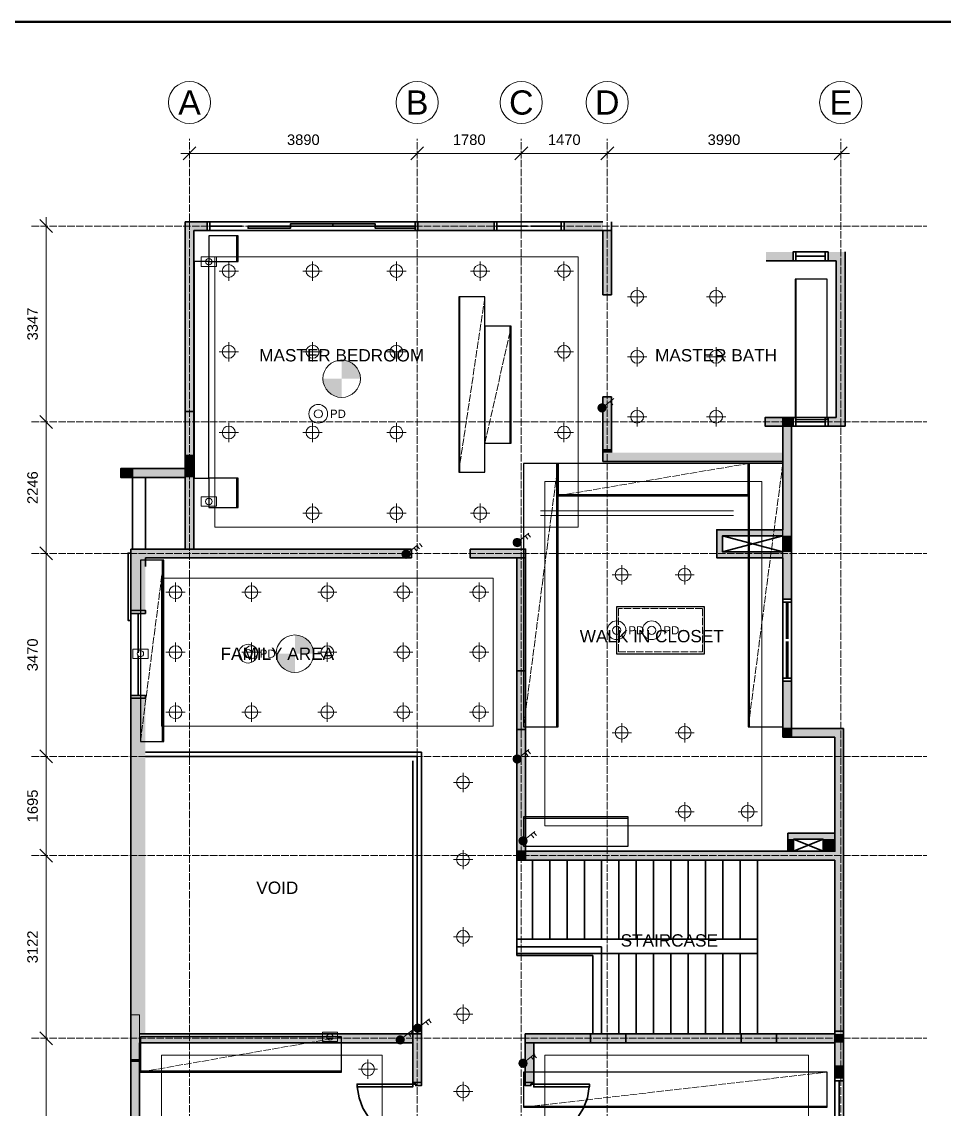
# Model space of a CAD drawing. Header units: millimetres. Extents: x 5 to 415, y 5 to 292.
# Drawn here: x 94.3 to 252, y 106.1 to 292 of the extents above; entities that cross this region are included whole.
import ezdxf
from ezdxf.enums import TextEntityAlignment as Align

# ---------------------------------------------------------------- set-up
doc = ezdxf.new("R2010")
doc.units = ezdxf.units.MM
doc.linetypes.add('DASHED', pattern=[1.524, 1.27, -0.254])
for name, color, linetype, lineweight in [('0-SHEET', 7, 'CONTINUOUS', 50), ('A-GRID', 8, 'DASHED', 13), ('A-GRID-TAG', 7, 'CONTINUOUS', 18), ('A-WALL', 250, 'CONTINUOUS', 35), ('A-WALL-DEMO', 1, 'DASHED', 35), ('A-WALL-FILL', 250, 'CONTINUOUS', 0), ('A-WALL-NEW', 5, 'CONTINUOUS', 35), ('A-WIND', 7, 'CONTINUOUS', 13), ('I-DIM', 5, 'CONTINUOUS', 13), ('I-JOIN', 6, 'CONTINUOUS', 25), ('I-JOIN-HIDDEN', 6, 'DASHED', 13), ('I-LITE', 1, 'CONTINUOUS', 18), ('I-ROOM', 7, 'CONTINUOUS', 13)]:
    doc.layers.add(name, color=color, linetype=linetype, lineweight=lineweight)
doc.styles.get("Standard").update_dxf_attribs({"font": 'arial.ttf'})

msp = doc.modelspace()

# ---------------------------------------------------------------- hatches: boundary and pattern name
at = {"layer": 'A-WALL-DEMO', "true_color": 0x727430}
h = msp.add_hatch(color=7, dxfattribs=at)
h.dxf.hatch_style = 1
h.paths.add_polyline_path([(123.74, 225.39), (122.24, 225.39), (123.74, 217.89), (123.74, 225.39)])
h = msp.add_hatch(color=7, dxfattribs=at)
h.dxf.hatch_style = 1
h.paths.add_polyline_path([(122.24, 225.39), (123.74, 217.89), (122.24, 217.89), (122.24, 225.39)])
h = msp.add_hatch(color=7, dxfattribs=at)
h.dxf.hatch_style = 1
h.paths.add_polyline_path([(180.45, 181.08), (178.95, 181.08), (180.45, 171.07), (180.45, 181.08)])
h = msp.add_hatch(color=7, dxfattribs=at)
h.dxf.hatch_style = 1
h.paths.add_polyline_path([(178.95, 181.08), (180.45, 171.07), (178.95, 171.07), (178.95, 181.08)])
at = {"layer": 'A-WALL-FILL', "true_color": 0x4d4d4d}
h = msp.add_hatch(color=7, dxfattribs=at)
h.dxf.hatch_style = 1
h.paths.add_polyline_path([(125.99, 257.82), (122.24, 257.82), (125.99, 256.32), (125.99, 257.82)])
h = msp.add_hatch(color=7, dxfattribs=at)
h.dxf.hatch_style = 1
h.paths.add_polyline_path([(122.24, 257.82), (125.99, 256.32), (122.24, 256.32), (122.24, 257.82)])
h = msp.add_hatch(color=7, dxfattribs=at)
h.dxf.hatch_style = 1
h.paths.add_polyline_path([(175.04, 257.82), (162.04, 257.82), (175.04, 256.32), (175.04, 257.82)])
h = msp.add_hatch(color=7, dxfattribs=at)
h.dxf.hatch_style = 1
h.paths.add_polyline_path([(162.04, 257.82), (175.04, 256.32), (162.04, 256.32), (162.04, 257.82)])
h = msp.add_hatch(color=7, dxfattribs=at)
h.dxf.hatch_style = 1
h.paths.add_polyline_path([(193.65, 257.82), (187.05, 257.82), (193.65, 256.32), (193.65, 257.82)])
h = msp.add_hatch(color=7, dxfattribs=at)
h.dxf.hatch_style = 1
h.paths.add_polyline_path([(187.05, 257.82), (193.65, 256.32), (187.05, 256.32), (187.05, 257.82)])
h = msp.add_hatch(color=7, dxfattribs=at)
h.dxf.hatch_style = 1
h.paths.add_polyline_path([(123.74, 256.32), (122.24, 256.32), (123.74, 253.6), (123.74, 256.32)])
h = msp.add_hatch(color=7, dxfattribs=at)
h.dxf.hatch_style = 1
h.paths.add_polyline_path([(122.24, 256.32), (123.74, 253.6), (122.24, 253.6), (122.24, 256.32)])
h = msp.add_hatch(color=7, dxfattribs=at)
h.dxf.hatch_style = 1
h.paths.add_polyline_path([(123.74, 253.6), (122.24, 253.6), (123.74, 225.39), (123.74, 253.6)])
h = msp.add_hatch(color=7, dxfattribs=at)
h.dxf.hatch_style = 1
h.paths.add_polyline_path([(122.24, 253.6), (123.74, 225.39), (122.24, 225.39), (122.24, 253.6)])
h = msp.add_hatch(color=7, dxfattribs=at)
h.dxf.hatch_style = 1
h.paths.add_polyline_path([(226.15, 252.66), (221.55, 252.66), (226.15, 251.16), (226.15, 252.66)])
h = msp.add_hatch(color=7, dxfattribs=at)
h.dxf.hatch_style = 1
h.paths.add_polyline_path([(221.55, 252.66), (226.15, 251.16), (221.55, 251.16), (221.55, 252.66)])
h = msp.add_hatch(color=7, dxfattribs=at)
h.dxf.hatch_style = 1
h.paths.add_polyline_path([(235.05, 252.66), (232.15, 252.66), (235.05, 251.16), (235.05, 252.66)])
h = msp.add_hatch(color=7, dxfattribs=at)
h.dxf.hatch_style = 1
h.paths.add_polyline_path([(232.15, 252.66), (235.05, 251.16), (232.15, 251.16), (232.15, 252.66)])
h = msp.add_hatch(color=7, dxfattribs=at)
h.dxf.hatch_style = 1
h.paths.add_polyline_path([(235.05, 251.16), (233.55, 251.16), (235.05, 224.37), (235.05, 251.16)])
h = msp.add_hatch(color=7, dxfattribs=at)
h.dxf.hatch_style = 1
h.paths.add_polyline_path([(233.55, 251.16), (235.05, 224.37), (233.55, 224.37), (233.55, 251.16)])
h = msp.add_hatch(color=7, dxfattribs=at)
h.dxf.hatch_style = 1
h.paths.add_polyline_path([(226.15, 224.37), (224.4, 224.37), (226.15, 222.87), (226.15, 224.37)])
h = msp.add_hatch(color=7, dxfattribs=at)
h.dxf.hatch_style = 1
h.paths.add_polyline_path([(224.4, 224.37), (226.15, 222.87), (224.4, 222.87), (224.4, 224.37)])
h = msp.add_hatch(color=7, dxfattribs=at)
h.dxf.hatch_style = 1
h.paths.add_polyline_path([(235.05, 224.37), (232.15, 224.37), (235.05, 222.87), (235.05, 224.37)])
h = msp.add_hatch(color=7, dxfattribs=at)
h.dxf.hatch_style = 1
h.paths.add_polyline_path([(232.15, 224.37), (235.05, 222.87), (232.15, 222.87), (232.15, 224.37)])
h = msp.add_hatch(color=7, dxfattribs=at)
h.dxf.hatch_style = 1
h.paths.add_polyline_path([(225.9, 222.87), (224.4, 222.87), (225.9, 218.37), (225.9, 222.87)])
h = msp.add_hatch(color=7, dxfattribs=at)
h.dxf.hatch_style = 1
h.paths.add_polyline_path([(224.4, 222.87), (225.9, 218.37), (224.4, 218.37), (224.4, 222.87)])
h = msp.add_hatch(color=7, dxfattribs=at)
h.dxf.hatch_style = 1
h.paths.add_polyline_path([(123.74, 217.89), (122.24, 217.89), (123.74, 216.64), (123.74, 217.89)])
h = msp.add_hatch(color=7, dxfattribs=at)
h.dxf.hatch_style = 1
h.paths.add_polyline_path([(122.24, 217.89), (123.74, 216.64), (122.24, 216.64), (122.24, 217.89)])
h = msp.add_hatch(color=7, dxfattribs=at)
h.dxf.hatch_style = 1
h.paths.add_polyline_path([(225.9, 218.37), (224.4, 218.37), (225.9, 205.17), (225.9, 218.37)])
h = msp.add_hatch(color=7, dxfattribs=at)
h.dxf.hatch_style = 1
h.paths.add_polyline_path([(224.4, 218.37), (225.9, 205.17), (224.4, 205.17), (224.4, 218.37)])
h = msp.add_hatch(color=7, dxfattribs=at)
h.dxf.hatch_style = 1
h.paths.add_polyline_path([(113.23, 215.64), (111.24, 215.64), (113.23, 214.14), (113.23, 215.64)])
h = msp.add_hatch(color=7, dxfattribs=at)
h.dxf.hatch_style = 1
h.paths.add_polyline_path([(111.24, 215.64), (113.23, 214.14), (111.24, 214.14), (111.24, 215.64)])
h = msp.add_hatch(color=7, dxfattribs=at)
h.dxf.hatch_style = 1
h.paths.add_polyline_path([(122.24, 215.64), (113.23, 215.64), (122.24, 214.14), (122.24, 215.64)])
h = msp.add_hatch(color=7, dxfattribs=at)
h.dxf.hatch_style = 1
h.paths.add_polyline_path([(113.23, 215.64), (122.24, 214.14), (113.23, 214.14), (113.23, 215.64)])
h = msp.add_hatch(color=7, dxfattribs=at)
h.dxf.hatch_style = 1
h.paths.add_polyline_path([(123.74, 216.64), (122.24, 216.64), (123.74, 215.64), (123.74, 216.64)])
h = msp.add_hatch(color=7, dxfattribs=at)
h.dxf.hatch_style = 1
h.paths.add_polyline_path([(122.24, 216.64), (123.74, 215.64), (122.24, 215.64), (122.24, 216.64)])
h = msp.add_hatch(color=7, dxfattribs=at)
h.dxf.hatch_style = 1
h.paths.add_polyline_path([(123.74, 215.64), (122.24, 215.64), (123.74, 214.14), (123.74, 215.64)])
h = msp.add_hatch(color=7, dxfattribs=at)
h.dxf.hatch_style = 1
h.paths.add_polyline_path([(122.24, 215.64), (123.74, 214.14), (122.24, 214.14), (122.24, 215.64)])
h = msp.add_hatch(color=7, dxfattribs=at)
h.dxf.hatch_style = 1
h.paths.add_polyline_path([(123.74, 214.14), (122.24, 214.14), (123.74, 201.88), (123.74, 214.14)])
h = msp.add_hatch(color=7, dxfattribs=at)
h.dxf.hatch_style = 1
h.paths.add_polyline_path([(122.24, 214.14), (123.74, 201.88), (122.24, 201.88), (122.24, 214.14)])
h = msp.add_hatch(color=7, dxfattribs=at)
h.dxf.hatch_style = 1
h.paths.add_polyline_path([(225.9, 205.17), (213.1, 205.17), (225.9, 204.17), (225.9, 205.17)])
h = msp.add_hatch(color=7, dxfattribs=at)
h.dxf.hatch_style = 1
h.paths.add_polyline_path([(213.1, 205.17), (225.9, 204.17), (213.1, 204.17), (213.1, 205.17)])
h = msp.add_hatch(color=7, dxfattribs=at)
h.dxf.hatch_style = 1
h.paths.add_polyline_path([(214.1, 204.17), (213.1, 204.17), (214.1, 201.39), (214.1, 204.17)])
h = msp.add_hatch(color=7, dxfattribs=at)
h.dxf.hatch_style = 1
h.paths.add_polyline_path([(213.1, 204.17), (214.1, 201.39), (213.1, 201.39), (213.1, 204.17)])
h = msp.add_hatch(color=7, dxfattribs=at)
h.dxf.hatch_style = 1
h.paths.add_polyline_path([(225.9, 204.17), (224.4, 204.17), (225.9, 201.88), (225.9, 204.17)])
h = msp.add_hatch(color=7, dxfattribs=at)
h.dxf.hatch_style = 1
h.paths.add_polyline_path([(224.4, 204.17), (225.9, 201.88), (224.4, 201.88), (224.4, 204.17)])
h = msp.add_hatch(color=7, dxfattribs=at)
h.dxf.hatch_style = 1
h.paths.add_polyline_path([(160.94, 201.88), (112.97, 201.88), (160.94, 200.39), (160.94, 201.88)])
h = msp.add_hatch(color=7, dxfattribs=at)
h.dxf.hatch_style = 1
h.paths.add_polyline_path([(112.97, 201.88), (160.94, 200.39), (112.97, 200.39), (112.97, 201.88)])
h = msp.add_hatch(color=7, dxfattribs=at)
h.dxf.hatch_style = 1
h.paths.add_polyline_path([(180.45, 201.88), (170.94, 201.88), (180.45, 200.39), (180.45, 201.88)])
h = msp.add_hatch(color=7, dxfattribs=at)
h.dxf.hatch_style = 1
h.paths.add_polyline_path([(170.94, 201.88), (180.45, 200.39), (170.94, 200.39), (170.94, 201.88)])
h = msp.add_hatch(color=7, dxfattribs=at)
h.dxf.hatch_style = 1
h.paths.add_polyline_path([(225.9, 201.39), (213.1, 201.39), (225.9, 200.39), (225.9, 201.39)])
h = msp.add_hatch(color=7, dxfattribs=at)
h.dxf.hatch_style = 1
h.paths.add_polyline_path([(213.1, 201.39), (225.9, 200.39), (213.1, 200.39), (213.1, 201.39)])
h = msp.add_hatch(color=7, dxfattribs=at)
h.dxf.hatch_style = 1
h.paths.add_polyline_path([(225.9, 201.88), (224.4, 201.88), (225.9, 201.39), (225.9, 201.88)])
h = msp.add_hatch(color=7, dxfattribs=at)
h.dxf.hatch_style = 1
h.paths.add_polyline_path([(224.4, 201.88), (225.9, 201.39), (224.4, 201.39), (224.4, 201.88)])
h = msp.add_hatch(color=7, dxfattribs=at)
h.dxf.hatch_style = 1
h.paths.add_polyline_path([(115.45, 200.39), (112.97, 200.39), (115.45, 191.39), (115.45, 200.39)])
h = msp.add_hatch(color=7, dxfattribs=at)
h.dxf.hatch_style = 1
h.paths.add_polyline_path([(112.97, 200.39), (115.45, 191.39), (112.97, 191.39), (112.97, 200.39)])
h = msp.add_hatch(color=7, dxfattribs=at)
h.dxf.hatch_style = 1
h.paths.add_polyline_path([(180.45, 200.39), (178.95, 200.39), (180.45, 181.08), (180.45, 200.39)])
h = msp.add_hatch(color=7, dxfattribs=at)
h.dxf.hatch_style = 1
h.paths.add_polyline_path([(178.95, 200.39), (180.45, 181.08), (178.95, 181.08), (178.95, 200.39)])
h = msp.add_hatch(color=7, dxfattribs=at)
h.dxf.hatch_style = 1
h.paths.add_polyline_path([(225.9, 200.39), (224.4, 200.39), (225.9, 193.31), (225.9, 200.39)])
h = msp.add_hatch(color=7, dxfattribs=at)
h.dxf.hatch_style = 1
h.paths.add_polyline_path([(224.4, 200.39), (225.9, 193.31), (224.4, 193.31), (224.4, 200.39)])
h = msp.add_hatch(color=7, dxfattribs=at)
h.dxf.hatch_style = 1
h.paths.add_polyline_path([(225.9, 179.31), (224.4, 179.31), (225.9, 171.24), (225.9, 179.31)])
h = msp.add_hatch(color=7, dxfattribs=at)
h.dxf.hatch_style = 1
h.paths.add_polyline_path([(224.4, 179.31), (225.9, 171.24), (224.4, 171.24), (224.4, 179.31)])
h = msp.add_hatch(color=7, dxfattribs=at)
h.dxf.hatch_style = 1
h.paths.add_polyline_path([(115.45, 176.39), (112.97, 176.39), (115.45, 119.01), (115.45, 176.39)])
h = msp.add_hatch(color=7, dxfattribs=at)
h.dxf.hatch_style = 1
h.paths.add_polyline_path([(112.97, 176.39), (115.45, 119.01), (112.97, 119.01), (112.97, 176.39)])
h = msp.add_hatch(color=7, dxfattribs=at)
h.dxf.hatch_style = 1
h.paths.add_polyline_path([(180.45, 171.07), (178.95, 171.07), (180.45, 150.23), (180.45, 171.07)])
h = msp.add_hatch(color=7, dxfattribs=at)
h.dxf.hatch_style = 1
h.paths.add_polyline_path([(178.95, 171.07), (180.45, 150.23), (178.95, 150.23), (178.95, 171.07)])
h = msp.add_hatch(color=7, dxfattribs=at)
h.dxf.hatch_style = 1
h.paths.add_polyline_path([(225.9, 171.24), (224.4, 171.24), (225.9, 170.28), (225.9, 171.24)])
h = msp.add_hatch(color=7, dxfattribs=at)
h.dxf.hatch_style = 1
h.paths.add_polyline_path([(224.4, 171.24), (225.9, 170.28), (224.4, 170.28), (224.4, 171.24)])
h = msp.add_hatch(color=7, dxfattribs=at)
h.dxf.hatch_style = 1
h.paths.add_polyline_path([(234.8, 171.24), (225.9, 171.24), (234.8, 170.28), (234.8, 171.24)])
h = msp.add_hatch(color=7, dxfattribs=at)
h.dxf.hatch_style = 1
h.paths.add_polyline_path([(225.9, 171.24), (234.8, 170.28), (225.9, 170.28), (225.9, 171.24)])
h = msp.add_hatch(color=7, dxfattribs=at)
h.dxf.hatch_style = 1
h.paths.add_polyline_path([(225.9, 170.28), (224.4, 170.28), (225.9, 169.74), (225.9, 170.28)])
h = msp.add_hatch(color=7, dxfattribs=at)
h.dxf.hatch_style = 1
h.paths.add_polyline_path([(224.4, 170.28), (225.9, 169.74), (224.4, 169.74), (224.4, 170.28)])
h = msp.add_hatch(color=7, dxfattribs=at)
h.dxf.hatch_style = 1
h.paths.add_polyline_path([(234.8, 170.28), (225.9, 170.28), (234.8, 169.74), (234.8, 170.28)])
h = msp.add_hatch(color=7, dxfattribs=at)
h.dxf.hatch_style = 1
h.paths.add_polyline_path([(225.9, 170.28), (234.8, 169.74), (225.9, 169.74), (225.9, 170.28)])
h = msp.add_hatch(color=7, dxfattribs=at)
h.dxf.hatch_style = 1
h.paths.add_polyline_path([(234.8, 169.74), (233.3, 169.74), (234.8, 156.23), (234.8, 169.74)])
h = msp.add_hatch(color=7, dxfattribs=at)
h.dxf.hatch_style = 1
h.paths.add_polyline_path([(233.3, 169.74), (234.8, 156.23), (233.3, 156.23), (233.3, 169.74)])
h = msp.add_hatch(color=7, dxfattribs=at)
h.dxf.hatch_style = 1
h.paths.add_polyline_path([(234.8, 156.23), (233.3, 156.23), (234.8, 153.31), (234.8, 156.23)])
h = msp.add_hatch(color=7, dxfattribs=at)
h.dxf.hatch_style = 1
h.paths.add_polyline_path([(233.3, 156.23), (234.8, 153.31), (233.3, 153.31), (233.3, 156.23)])
h = msp.add_hatch(color=7, dxfattribs=at)
h.dxf.hatch_style = 1
h.paths.add_polyline_path([(233.3, 153.31), (225.26, 153.31), (233.3, 152.32), (233.3, 153.31)])
h = msp.add_hatch(color=7, dxfattribs=at)
h.dxf.hatch_style = 1
h.paths.add_polyline_path([(225.26, 153.31), (233.3, 152.32), (225.26, 152.32), (225.26, 153.31)])
h = msp.add_hatch(color=7, dxfattribs=at)
h.dxf.hatch_style = 1
h.paths.add_polyline_path([(234.8, 153.31), (233.3, 153.31), (234.8, 150.23), (234.8, 153.31)])
h = msp.add_hatch(color=7, dxfattribs=at)
h.dxf.hatch_style = 1
h.paths.add_polyline_path([(233.3, 153.31), (234.8, 150.23), (233.3, 150.23), (233.3, 153.31)])
h = msp.add_hatch(color=7, dxfattribs=at)
h.dxf.hatch_style = 1
h.paths.add_polyline_path([(226.26, 152.32), (225.26, 152.32), (226.26, 150.23), (226.26, 152.32)])
h = msp.add_hatch(color=7, dxfattribs=at)
h.dxf.hatch_style = 1
h.paths.add_polyline_path([(225.26, 152.32), (226.26, 150.23), (225.26, 150.23), (225.26, 152.32)])
h = msp.add_hatch(color=7, dxfattribs=at)
h.dxf.hatch_style = 1
h.paths.add_polyline_path([(233.3, 152.32), (231.3, 152.32), (233.3, 150.23), (233.3, 152.32)])
h = msp.add_hatch(color=7, dxfattribs=at)
h.dxf.hatch_style = 1
h.paths.add_polyline_path([(231.3, 152.32), (233.3, 150.23), (231.3, 150.23), (231.3, 152.32)])
h = msp.add_hatch(color=7, dxfattribs=at)
h.dxf.hatch_style = 1
h.paths.add_polyline_path([(180.45, 150.23), (178.95, 150.23), (180.45, 148.73), (180.45, 150.23)])
h = msp.add_hatch(color=7, dxfattribs=at)
h.dxf.hatch_style = 1
h.paths.add_polyline_path([(178.95, 150.23), (180.45, 148.73), (178.95, 148.73), (178.95, 150.23)])
h = msp.add_hatch(color=7, dxfattribs=at)
h.dxf.hatch_style = 1
h.paths.add_polyline_path([(234.8, 150.23), (180.45, 150.23), (234.8, 148.73), (234.8, 150.23)])
h = msp.add_hatch(color=7, dxfattribs=at)
h.dxf.hatch_style = 1
h.paths.add_polyline_path([(180.45, 150.23), (234.8, 148.73), (180.45, 148.73), (180.45, 150.23)])
h = msp.add_hatch(color=7, dxfattribs=at)
h.dxf.hatch_style = 1
h.paths.add_polyline_path([(234.8, 148.73), (233.3, 148.73), (234.8, 119.01), (234.8, 148.73)])
h = msp.add_hatch(color=7, dxfattribs=at)
h.dxf.hatch_style = 1
h.paths.add_polyline_path([(233.3, 148.73), (234.8, 119.01), (233.3, 119.01), (233.3, 148.73)])
h = msp.add_hatch(color=7, dxfattribs=at)
h.dxf.hatch_style = 1
h.paths.add_polyline_path([(114.47, 114.28), (114.47, 122.28), (112.97, 114.28), (114.47, 114.28)])
h = msp.add_hatch(color=7, dxfattribs=at)
h.dxf.hatch_style = 1
h.paths.add_polyline_path([(114.47, 122.28), (112.97, 114.28), (112.97, 122.28), (114.47, 122.28)])
h = msp.add_hatch(color=7, dxfattribs=at)
h.dxf.hatch_style = 1
h.paths.add_polyline_path([(161.14, 119.01), (112.97, 119.01), (161.14, 117.51), (161.14, 119.01)])
h = msp.add_hatch(color=7, dxfattribs=at)
h.dxf.hatch_style = 1
h.paths.add_polyline_path([(112.97, 119.01), (161.14, 117.51), (112.97, 117.51), (112.97, 119.01)])
h = msp.add_hatch(color=7, dxfattribs=at)
h.dxf.hatch_style = 1
h.paths.add_polyline_path([(162.64, 119.01), (161.14, 119.01), (162.64, 110.71), (162.64, 119.01)])
h = msp.add_hatch(color=7, dxfattribs=at)
h.dxf.hatch_style = 1
h.paths.add_polyline_path([(161.14, 119.01), (162.64, 110.71), (161.14, 110.71), (161.14, 119.01)])
h = msp.add_hatch(color=7, dxfattribs=at)
h.dxf.hatch_style = 1
h.paths.add_polyline_path([(191.54, 119.01), (180.34, 119.01), (191.54, 117.51), (191.54, 119.01)])
h = msp.add_hatch(color=7, dxfattribs=at)
h.dxf.hatch_style = 1
h.paths.add_polyline_path([(180.34, 119.01), (191.54, 117.51), (180.34, 117.51), (180.34, 119.01)])
h = msp.add_hatch(color=7, dxfattribs=at)
h.dxf.hatch_style = 1
h.paths.add_polyline_path([(197.55, 117.51), (197.55, 119.01), (191.54, 117.51), (197.55, 117.51)])
h = msp.add_hatch(color=7, dxfattribs=at)
h.dxf.hatch_style = 1
h.paths.add_polyline_path([(197.55, 119.01), (191.54, 117.51), (191.54, 119.01), (197.55, 119.01)])
h = msp.add_hatch(color=7, dxfattribs=at)
h.dxf.hatch_style = 1
h.paths.add_polyline_path([(217.3, 119.01), (197.55, 119.01), (217.3, 117.51), (217.3, 119.01)])
h = msp.add_hatch(color=7, dxfattribs=at)
h.dxf.hatch_style = 1
h.paths.add_polyline_path([(197.55, 119.01), (217.3, 117.51), (197.55, 117.51), (197.55, 119.01)])
h = msp.add_hatch(color=7, dxfattribs=at)
h.dxf.hatch_style = 1
h.paths.add_polyline_path([(223.3, 117.51), (223.3, 119.01), (217.3, 117.51), (223.3, 117.51)])
h = msp.add_hatch(color=7, dxfattribs=at)
h.dxf.hatch_style = 1
h.paths.add_polyline_path([(223.3, 119.01), (217.3, 117.51), (217.3, 119.01), (223.3, 119.01)])
h = msp.add_hatch(color=7, dxfattribs=at)
h.dxf.hatch_style = 1
h.paths.add_polyline_path([(233.3, 119.01), (223.3, 119.01), (233.3, 117.51), (233.3, 119.01)])
h = msp.add_hatch(color=7, dxfattribs=at)
h.dxf.hatch_style = 1
h.paths.add_polyline_path([(223.3, 119.01), (233.3, 117.51), (223.3, 117.51), (223.3, 119.01)])
h = msp.add_hatch(color=7, dxfattribs=at)
h.dxf.hatch_style = 1
h.paths.add_polyline_path([(233.3, 113.49), (234.8, 113.49), (233.3, 119.48), (233.3, 113.49)])
h = msp.add_hatch(color=7, dxfattribs=at)
h.dxf.hatch_style = 1
h.paths.add_polyline_path([(234.8, 113.49), (233.3, 119.48), (234.8, 119.48), (234.8, 113.49)])
h = msp.add_hatch(color=7, dxfattribs=at)
h.dxf.hatch_style = 1
h.paths.add_polyline_path([(234.8, 119.01), (233.3, 119.01), (234.8, 117.51), (234.8, 119.01)])
h = msp.add_hatch(color=7, dxfattribs=at)
h.dxf.hatch_style = 1
h.paths.add_polyline_path([(233.3, 119.01), (234.8, 117.51), (233.3, 117.51), (233.3, 119.01)])
h = msp.add_hatch(color=7, dxfattribs=at)
h.dxf.hatch_style = 1
h.paths.add_polyline_path([(114.47, 117.51), (112.97, 117.51), (114.47, 114.75), (114.47, 117.51)])
h = msp.add_hatch(color=7, dxfattribs=at)
h.dxf.hatch_style = 1
h.paths.add_polyline_path([(112.97, 117.51), (114.47, 114.75), (112.97, 114.75), (112.97, 117.51)])
h = msp.add_hatch(color=7, dxfattribs=at)
h.dxf.hatch_style = 1
h.paths.add_polyline_path([(181.84, 117.51), (180.34, 117.51), (181.84, 110.71), (181.84, 117.51)])
h = msp.add_hatch(color=7, dxfattribs=at)
h.dxf.hatch_style = 1
h.paths.add_polyline_path([(180.34, 117.51), (181.84, 110.71), (180.34, 110.71), (180.34, 117.51)])
h = msp.add_hatch(color=7, dxfattribs=at)
h.dxf.hatch_style = 1
h.paths.add_polyline_path([(234.8, 117.51), (233.3, 117.51), (234.8, 111.5), (234.8, 117.51)])
h = msp.add_hatch(color=7, dxfattribs=at)
h.dxf.hatch_style = 1
h.paths.add_polyline_path([(233.3, 117.51), (234.8, 111.5), (233.3, 111.5), (233.3, 117.51)])
h = msp.add_hatch(color=7, dxfattribs=at)
h.dxf.hatch_style = 1
h.paths.add_polyline_path([(114.47, 114.75), (112.97, 114.75), (114.47, 114.28), (114.47, 114.75)])
h = msp.add_hatch(color=7, dxfattribs=at)
h.dxf.hatch_style = 1
h.paths.add_polyline_path([(112.97, 114.75), (114.47, 114.28), (112.97, 114.28), (112.97, 114.75)])
h = msp.add_hatch(color=7, dxfattribs=at)
h.dxf.hatch_style = 1
h.paths.add_polyline_path([(114.47, 114.28), (112.97, 114.28), (114.47, 111.5), (114.47, 114.28)])
h = msp.add_hatch(color=7, dxfattribs=at)
h.dxf.hatch_style = 1
h.paths.add_polyline_path([(112.97, 114.28), (114.47, 111.5), (112.97, 111.5), (112.97, 114.28)])
h = msp.add_hatch(color=7, dxfattribs=at)
h.dxf.hatch_style = 1
h.paths.add_polyline_path([(234.8, 113.49), (233.3, 113.49), (234.8, 111.5), (234.8, 113.49)])
h = msp.add_hatch(color=7, dxfattribs=at)
h.dxf.hatch_style = 1
h.paths.add_polyline_path([(233.3, 113.49), (234.8, 111.5), (233.3, 111.5), (233.3, 113.49)])
h = msp.add_hatch(color=7, dxfattribs=at)
h.dxf.hatch_style = 1
h.paths.add_polyline_path([(114.47, 111.5), (112.97, 111.5), (114.47, 104.77), (114.47, 111.5)])
h = msp.add_hatch(color=7, dxfattribs=at)
h.dxf.hatch_style = 1
h.paths.add_polyline_path([(112.97, 111.5), (114.47, 104.77), (112.97, 104.77), (112.97, 111.5)])
at = {"layer": 'A-WALL-NEW', "true_color": 0x4554a5}
h = msp.add_hatch(color=7, dxfattribs=at)
h.dxf.hatch_style = 1
h.paths.add_polyline_path([(195.15, 256.32), (193.65, 256.32), (195.15, 251.16), (195.15, 256.32)])
h = msp.add_hatch(color=7, dxfattribs=at)
h.dxf.hatch_style = 1
h.paths.add_polyline_path([(193.65, 256.32), (195.15, 251.16), (193.65, 251.16), (193.65, 256.32)])
h = msp.add_hatch(color=7, dxfattribs=at)
h.dxf.hatch_style = 1
h.paths.add_polyline_path([(195.15, 251.16), (193.65, 251.16), (195.15, 245.33), (195.15, 251.16)])
h = msp.add_hatch(color=7, dxfattribs=at)
h.dxf.hatch_style = 1
h.paths.add_polyline_path([(193.65, 251.16), (195.15, 245.33), (193.65, 245.33), (193.65, 251.16)])
h = msp.add_hatch(color=7, dxfattribs=at)
h.dxf.hatch_style = 1
h.paths.add_polyline_path([(195.15, 227.87), (193.65, 227.87), (195.15, 224.37), (195.15, 227.87)])
h = msp.add_hatch(color=7, dxfattribs=at)
h.dxf.hatch_style = 1
h.paths.add_polyline_path([(193.65, 227.87), (195.15, 224.37), (193.65, 224.37), (193.65, 227.87)])
h = msp.add_hatch(color=7, dxfattribs=at)
h.dxf.hatch_style = 1
h.paths.add_polyline_path([(195.15, 224.37), (193.65, 224.37), (195.15, 218.97), (195.15, 224.37)])
h = msp.add_hatch(color=7, dxfattribs=at)
h.dxf.hatch_style = 1
h.paths.add_polyline_path([(193.65, 224.37), (195.15, 218.97), (193.65, 218.97), (193.65, 224.37)])
h = msp.add_hatch(color=7, dxfattribs=at)
h.dxf.hatch_style = 1
h.paths.add_polyline_path([(224.4, 224.37), (221.4, 224.37), (224.4, 222.87), (224.4, 224.37)])
h = msp.add_hatch(color=7, dxfattribs=at)
h.dxf.hatch_style = 1
h.paths.add_polyline_path([(221.4, 224.37), (224.4, 222.87), (221.4, 222.87), (221.4, 224.37)])
h = msp.add_hatch(color=7, dxfattribs=at)
h.dxf.hatch_style = 1
h.paths.add_polyline_path([(195.15, 218.97), (193.65, 218.97), (195.15, 218.37), (195.15, 218.97)])
h = msp.add_hatch(color=7, dxfattribs=at)
h.dxf.hatch_style = 1
h.paths.add_polyline_path([(193.65, 218.97), (195.15, 218.37), (193.65, 218.37), (193.65, 218.97)])
h = msp.add_hatch(color=7, dxfattribs=at)
h.dxf.hatch_style = 1
h.paths.add_polyline_path([(224.4, 218.37), (193.65, 218.37), (224.4, 216.87), (224.4, 218.37)])
h = msp.add_hatch(color=7, dxfattribs=at)
h.dxf.hatch_style = 1
h.paths.add_polyline_path([(193.65, 218.37), (224.4, 216.87), (193.65, 216.87), (193.65, 218.37)])
at = {"layer": 'I-LITE'}
h = msp.add_hatch(color=1, dxfattribs=at)
h.dxf.hatch_style = 1
h.paths.add_polyline_path([(149, 231), (152.2, 231), (152.16, 231.5), (152.04, 231.99), (151.85, 232.45), (151.59, 232.88), (151.26, 233.26), (150.88, 233.59), (150.45, 233.85), (149.99, 234.04), (149.5, 234.16), (149, 234.2)])
h = msp.add_hatch(color=1, dxfattribs=at)
h.dxf.hatch_style = 1
h.paths.add_polyline_path([(149, 231), (145.8, 231), (145.84, 230.5), (145.96, 230.01), (146.15, 229.55), (146.41, 229.12), (146.74, 228.74), (147.12, 228.41), (147.55, 228.15), (148.01, 227.96), (148.5, 227.84), (149, 227.8)])
h = msp.add_hatch(color=1, dxfattribs=at)
h.dxf.hatch_style = 1
h.paths.add_polyline_path([(194.3, 226), (194.19, 226.4), (193.9, 226.69), (193.5, 226.8), (193.1, 226.69), (192.81, 226.4), (192.7, 226), (192.81, 225.6), (193.1, 225.31), (193.5, 225.2), (193.9, 225.31), (194.19, 225.6)])
h = msp.add_hatch(color=1, dxfattribs=at)
h.dxf.hatch_style = 1
h.paths.add_polyline_path([(179.8, 203), (179.69, 203.4), (179.4, 203.69), (179, 203.8), (178.6, 203.69), (178.31, 203.4), (178.2, 203), (178.31, 202.6), (178.6, 202.31), (179, 202.2), (179.4, 202.31), (179.69, 202.6)])
h = msp.add_hatch(color=1, dxfattribs=at)
h.dxf.hatch_style = 1
h.paths.add_polyline_path([(160.8, 201), (160.69, 201.4), (160.4, 201.69), (160, 201.8), (159.6, 201.69), (159.31, 201.4), (159.2, 201), (159.31, 200.6), (159.6, 200.31), (160, 200.2), (160.4, 200.31), (160.69, 200.6)])
h = msp.add_hatch(color=1, dxfattribs=at)
h.dxf.hatch_style = 1
h.paths.add_polyline_path([(141, 184), (144.2, 184), (144.16, 184.5), (144.04, 184.99), (143.85, 185.45), (143.59, 185.88), (143.26, 186.26), (142.88, 186.59), (142.45, 186.85), (141.99, 187.04), (141.5, 187.16), (141, 187.2)])
h = msp.add_hatch(color=1, dxfattribs=at)
h.dxf.hatch_style = 1
h.paths.add_polyline_path([(141, 184), (137.8, 184), (137.84, 183.5), (137.96, 183.01), (138.15, 182.55), (138.41, 182.12), (138.74, 181.74), (139.12, 181.41), (139.55, 181.15), (140.01, 180.96), (140.5, 180.84), (141, 180.8)])
h = msp.add_hatch(color=1, dxfattribs=at)
h.dxf.hatch_style = 1
h.paths.add_polyline_path([(179.8, 166), (179.69, 166.4), (179.4, 166.69), (179, 166.8), (178.6, 166.69), (178.31, 166.4), (178.2, 166), (178.31, 165.6), (178.6, 165.31), (179, 165.2), (179.4, 165.31), (179.69, 165.6)])
h = msp.add_hatch(color=1, dxfattribs=at)
h.dxf.hatch_style = 1
h.paths.add_polyline_path([(180.8, 152), (180.69, 152.4), (180.4, 152.69), (180, 152.8), (179.6, 152.69), (179.31, 152.4), (179.2, 152), (179.31, 151.6), (179.6, 151.31), (180, 151.2), (180.4, 151.31), (180.69, 151.6)])
h = msp.add_hatch(color=1, dxfattribs=at)
h.dxf.hatch_style = 1
h.paths.add_polyline_path([(162.8, 120), (162.69, 120.4), (162.4, 120.69), (162, 120.8), (161.6, 120.69), (161.31, 120.4), (161.2, 120), (161.31, 119.6), (161.6, 119.31), (162, 119.2), (162.4, 119.31), (162.69, 119.6)])
h = msp.add_hatch(color=1, dxfattribs=at)
h.dxf.hatch_style = 1
h.paths.add_polyline_path([(159.8, 118), (159.69, 118.4), (159.4, 118.69), (159, 118.8), (158.6, 118.69), (158.31, 118.4), (158.2, 118), (158.31, 117.6), (158.6, 117.31), (159, 117.2), (159.4, 117.31), (159.69, 117.6)])
h = msp.add_hatch(color=1, dxfattribs=at)
h.dxf.hatch_style = 1
h.paths.add_polyline_path([(180.8, 114), (180.69, 114.4), (180.4, 114.69), (180, 114.8), (179.6, 114.69), (179.31, 114.4), (179.2, 114), (179.31, 113.6), (179.6, 113.31), (180, 113.2), (180.4, 113.31), (180.69, 113.6)])

# ---------------------------------------------------------------- linework, layer by layer
at = {"layer": '0-SHEET'}
msp.add_lwpolyline([(5, 5), (415, 5), (415, 292), (5, 292)], close=True, dxfattribs=at)
at = {"layer": 'A-GRID'}
for p, q in [((123, 37), (123, 272)), ((161.9, 37), (161.9, 272)), ((179.7, 37), (179.7, 272)), ((194.4, 37), (194.4, 272)), ((234.3, 37), (234.3, 272)), ((96, 257.08), (249, 257.08)), ((96, 223.61), (249, 223.61)), ((96, 201.15), (249, 201.15)), ((96, 166.45), (249, 166.45)), ((96, 149.5), (249, 149.5)), ((96, 118.28), (249, 118.28))]:
    msp.add_line(p, q, dxfattribs=at)
at = {"layer": 'A-GRID-TAG'}
for centre in [(123, 278.2), (161.9, 278.2), (179.7, 278.2), (194.4, 278.2), (234.3, 278.2)]:
    msp.add_circle(centre, 3.6, dxfattribs=at)
at = {"layer": 'A-WALL'}
for points in [[(122.24, 257.82), (193.65, 257.82)], [(122.24, 257.82), (122.24, 201.88)], [(123.74, 256.32), (125.99, 256.32), (125.99, 257.82), (125.99, 256.32)], [(126.49, 256.32), (125.99, 256.32), (125.99, 257.82), (126.49, 257.82), (126.49, 256.32)], [(126.49, 257.07), (131.99, 257.07)], [(132.99, 257.07), (161.54, 257.07)], [(140.24, 257.07), (140.24, 256.7), (132.99, 256.7), (132.99, 257.07), (140.24, 257.07)], [(147.49, 257.45), (147.49, 257.07), (140.24, 257.07), (140.24, 257.45), (147.49, 257.45)], [(147.49, 257.45), (147.49, 257.07), (154.74, 257.07), (154.74, 257.45), (147.49, 257.45)], [(154.74, 257.07), (154.74, 256.7), (161.54, 256.7), (161.54, 257.07), (154.74, 257.07)], [(162.04, 256.32), (161.54, 256.32), (161.54, 257.82), (162.04, 257.82), (162.04, 256.32)], [(162.04, 256.32), (162.04, 257.82)], [(175.04, 257.82), (175.04, 256.32)], [(175.54, 256.32), (175.04, 256.32), (175.04, 257.82), (175.54, 257.82), (175.54, 256.32)], [(180.79, 257.07), (175.54, 257.07)], [(186.54, 257.07), (181.29, 257.07)], [(187.05, 256.32), (186.54, 256.32), (186.54, 257.82), (187.05, 257.82), (187.05, 256.32)], [(195.15, 257.82), (195.15, 245.33)], [(123.74, 256.32), (168.65, 256.32)], [(123.74, 256.32), (123.74, 201.88)], [(123.74, 256.32), (167.14, 256.32)], [(168.65, 256.32), (195.15, 256.32)], [(193.65, 256.32), (193.65, 245.33)], [(193.65, 256.32), (193.65, 245.33), (195.15, 245.33)], [(195.15, 256.32), (195.15, 245.33)], [(233.55, 251.16), (221.55, 251.16)], [(232.15, 251.16), (232.15, 252.66), (226.15, 252.66), (226.15, 251.16), (232.15, 251.16)], [(226.65, 251.16), (226.15, 251.16), (226.15, 252.66), (226.65, 252.66), (226.65, 251.16)], [(226.65, 251.91), (231.65, 251.91)], [(232.15, 251.16), (231.65, 251.16), (231.65, 252.66), (232.15, 252.66), (232.15, 251.16)], [(233.55, 251.16), (233.55, 224.37)], [(235.05, 252.66), (235.05, 222.87)], [(193.65, 227.87), (193.65, 216.87)], [(193.65, 227.87), (193.65, 216.87)], [(195.15, 227.87), (193.65, 227.87)], [(195.15, 227.87), (195.15, 218.37)], [(122.24, 225.39), (123.74, 225.39)], [(224.4, 224.37), (221.4, 224.37), (221.4, 222.87), (224.4, 222.87)], [(233.55, 224.37), (224.4, 224.37)], [(224.4, 224.37), (224.4, 222.87), (224.4, 205.17)], [(224.6, 224.37), (224.4, 224.37)], [(226.15, 222.87), (226.15, 224.37)], [(226.65, 222.87), (226.15, 222.87), (226.15, 224.37), (226.65, 224.37), (226.65, 222.87)], [(226.65, 223.62), (231.65, 223.62)], [(232.15, 222.87), (231.65, 222.87), (231.65, 224.37), (232.15, 224.37), (232.15, 222.87)], [(233.55, 224.37), (232.15, 224.37), (232.15, 222.87)], [(235.05, 222.87), (224.4, 222.87)], [(225.9, 222.87), (225.9, 201.88)], [(123.74, 217.89), (122.24, 217.89)], [(123.74, 201.88), (123.74, 215.64), (123.74, 216.64), (122.24, 216.64), (122.24, 215.64), (114.74, 215.64), (111.24, 215.64), (111.24, 214.14), (113.23, 214.14), (113.23, 201.88)], [(113.23, 215.64), (122.24, 215.64), (122.24, 214.14), (113.23, 214.14), (113.23, 215.64)], [(224.4, 216.87), (193.65, 216.87)], [(115.45, 201.88), (115.45, 214.14)], [(213.1, 203.67), (213.1, 205.17)], [(224.4, 200.39), (213.1, 200.39), (213.1, 205.17), (224.4, 205.17), (213.1, 205.17)], [(213.1, 203.67), (213.1, 201.88)], [(224.4, 201.39), (214.1, 201.39), (214.1, 204.17), (224.4, 204.17), (224.4, 201.39)], [(224.4, 204.17), (214.1, 201.39)], [(214.1, 204.17), (224.4, 201.39)], [(224.4, 201.39), (224.4, 204.17)], [(112.97, 201.19), (112.48, 201.19), (112.48, 189.69), (112.97, 189.69)], [(160.94, 201.88), (112.97, 201.88)], [(112.97, 49.99), (112.97, 201.88)], [(160.94, 200.39), (160.94, 201.88)], [(180.45, 201.88), (170.94, 201.88)], [(170.94, 201.88), (170.94, 200.39), (180.45, 200.39), (180.45, 201.88), (170.94, 201.88)], [(225.9, 201.88), (225.9, 169.74)], [(160.94, 200.39), (115.45, 200.39)], [(115.45, 200.39), (115.45, 198.89)], [(180.45, 200.39), (178.95, 200.39)], [(178.95, 200.39), (178.95, 148.73)], [(178.95, 200.39), (178.95, 150.23), (233.3, 150.23)], [(180.45, 200.39), (180.45, 148.73)], [(224.4, 200.39), (213.1, 200.39)], [(224.4, 200.39), (219.9, 200.39)], [(224.4, 200.39), (224.4, 169.74)], [(224.4, 193.31), (224.4, 179.32), (225.9, 179.32), (225.9, 193.31), (224.4, 193.31)], [(225.9, 193.31), (225.9, 179.31), (224.4, 179.31), (224.4, 193.31), (225.9, 193.31)], [(225.9, 192.81), (225.9, 193.31), (224.4, 193.31), (224.4, 192.81), (225.9, 192.81)], [(225.05, 186.56), (225.05, 192.81)], [(225.25, 186.56), (225.25, 192.81)], [(115.45, 191.39), (112.97, 191.39)], [(112.97, 190.89), (112.97, 191.39), (115.45, 191.39), (115.45, 190.89), (112.97, 190.89)], [(114.21, 190.89), (114.21, 184.14)], [(225.05, 179.81), (225.05, 186.06)], [(225.25, 179.81), (225.25, 186.06)], [(114.21, 183.64), (114.21, 176.88)], [(180.45, 181.08), (180.45, 171.07), (178.95, 171.07), (178.95, 181.08), (180.45, 181.08)], [(225.9, 179.31), (225.9, 179.81), (224.4, 179.81), (224.4, 179.31), (225.9, 179.31)], [(114.47, 176.39), (112.97, 176.39), (115.45, 176.39), (115.45, 176.88), (112.97, 176.88), (112.97, 176.39)], [(115.45, 176.39), (112.97, 176.39)], [(234.8, 171.24), (224.4, 171.24)], [(234.8, 117.51), (234.8, 171.24)], [(233.3, 169.74), (224.4, 169.74)], [(233.3, 150.23), (233.3, 169.74)], [(115.45, 167.18), (162.64, 167.18)], [(115.45, 166.43), (161.89, 166.43), (161.89, 119.01)], [(161.14, 165.68), (161.14, 119.01), (161.14, 110.71)], [(162.64, 167.18), (162.64, 110.71)], [(225.26, 153.31), (225.26, 150.23), (233.3, 150.23), (233.3, 153.31), (225.26, 153.31)], [(226.26, 152.32), (226.26, 150.23), (231.3, 150.23), (231.3, 152.32), (226.26, 152.32)], [(226.26, 152.32), (231.3, 150.23)], [(226.26, 150.23), (231.3, 152.32)], [(178.95, 148.73), (233.3, 148.73)], [(178.95, 148.73), (178.95, 135.22)], [(184.56, 148.73), (184.56, 135.22), (181.61, 135.22), (181.61, 148.73), (184.56, 148.73)], [(187.52, 148.73), (187.52, 135.22), (184.56, 135.22), (184.56, 148.73), (187.52, 148.73)], [(190.48, 148.73), (190.48, 135.22), (187.52, 135.22), (187.52, 148.73), (190.48, 148.73)], [(193.44, 148.73), (193.44, 135.22), (190.48, 135.22), (190.48, 148.73), (193.44, 148.73)], [(196.39, 148.73), (196.39, 135.22), (193.44, 135.22), (193.44, 148.73), (196.39, 148.73)], [(199.35, 148.73), (199.35, 135.22), (196.39, 135.22), (196.39, 148.73), (199.35, 148.73)], [(202.31, 148.73), (202.31, 135.22), (199.35, 135.22), (199.35, 148.73), (202.31, 148.73)], [(205.27, 148.73), (205.27, 135.22), (202.31, 135.22), (202.31, 148.73), (205.27, 148.73)], [(208.23, 148.73), (208.23, 135.22), (205.27, 135.22), (205.27, 148.73), (208.23, 148.73)], [(211.18, 148.73), (211.18, 135.22), (208.23, 135.22), (208.23, 148.73), (211.18, 148.73)], [(214.14, 148.73), (214.14, 135.22), (211.18, 135.22), (211.18, 148.73), (214.14, 148.73)], [(217.1, 148.73), (217.1, 135.22), (214.14, 135.22), (214.14, 148.73), (217.1, 148.73)], [(220.05, 148.73), (220.05, 135.22), (217.1, 135.22), (217.1, 148.73), (220.05, 148.73)], [(233.3, 148.73), (233.3, 119.01)], [(178.95, 135.22), (178.95, 132.77), (220.05, 132.77), (220.05, 135.22), (178.95, 135.22)], [(193.44, 133.91), (178.95, 133.91), (178.95, 132.4)], [(193.44, 119.01), (193.44, 133.91)], [(191.94, 132.4), (178.95, 132.4)], [(180.34, 119.01), (191.94, 119.01), (191.94, 132.4)], [(196.39, 132.77), (196.39, 119.01), (193.44, 119.01), (193.44, 132.77), (196.39, 132.77)], [(199.35, 132.77), (199.35, 119.01), (196.39, 119.01), (196.39, 132.77), (199.35, 132.77)], [(202.31, 132.77), (202.31, 119.01), (199.35, 119.01), (199.35, 132.77), (202.31, 132.77)], [(205.27, 132.77), (205.27, 119.01), (202.31, 119.01), (202.31, 132.77), (205.27, 132.77)], [(208.23, 132.77), (208.23, 119.01), (205.27, 119.01), (205.27, 132.77), (208.23, 132.77)], [(211.18, 132.77), (211.18, 119.01), (208.23, 119.01), (208.23, 132.77), (211.18, 132.77)], [(214.14, 132.77), (214.14, 119.01), (211.18, 119.01), (211.18, 132.77), (214.14, 132.77)], [(217.1, 132.77), (217.1, 119.01), (214.14, 119.01), (214.14, 132.77), (217.1, 132.77)], [(220.05, 132.77), (220.05, 119.01), (217.1, 119.01), (217.1, 132.77), (220.05, 132.77)], [(162.64, 119.01), (114.47, 119.01)], [(233.3, 119.01), (180.34, 119.01)], [(180.34, 110.71), (180.34, 119.01)], [(197.55, 117.51), (191.54, 117.51), (191.54, 119.01), (197.55, 119.01), (197.55, 117.51)], [(223.3, 117.51), (217.3, 117.51), (217.3, 119.01), (223.3, 119.01), (223.3, 117.51)], [(223.3, 117.51), (223.3, 119.01)], [(233.3, 113.49), (233.3, 119.48), (234.8, 119.48), (234.8, 113.49), (233.3, 113.49)], [(233.3, 119.01), (233.3, 83.2)], [(161.14, 117.51), (114.47, 117.51)], [(114.47, 86.07), (114.47, 117.51)], [(233.3, 117.51), (180.34, 117.51)], [(181.84, 110.71), (181.84, 117.51)], [(191.34, 117.51), (198.84, 117.51)], [(233.3, 118.49), (233.3, 116.99)], [(234.8, 117.51), (234.8, 81.7)], [(151.64, 109.96), (161.14, 109.96), (161.14, 110.45), (151.64, 110.45), (151.64, 109.96)], [(151.64, 109.96), (151.97, 108.08), (152.64, 106.34), (153.61, 104.8), (154.85, 103.46), (156.3, 102.38), (157.94, 101.58), (159.74, 101.09), (161.64, 100.95)], [(162.64, 110.71), (161.14, 110.71)], [(162.64, 110.71), (161.14, 110.71), (161.14, 110.45), (161.65, 110.45), (161.65, 110.2), (162.64, 110.2), (162.64, 110.71)], [(181.84, 110.71), (180.34, 110.71)], [(180.34, 110.71), (181.84, 110.71), (181.84, 110.45), (181.34, 110.45), (181.34, 110.2), (180.34, 110.2), (180.34, 110.71)], [(181.33, 100.95), (183.23, 101.09), (185.03, 101.58), (186.67, 102.38), (188.12, 103.46), (189.36, 104.8), (190.33, 106.34), (191, 108.08), (191.33, 109.96)], [(191.34, 109.96), (181.84, 109.96), (181.84, 110.45), (191.34, 110.45), (191.34, 109.96)], [(233.3, 111.5), (234.8, 111.5)], [(233.3, 111.01), (233.3, 111.5), (234.8, 111.5), (234.8, 111.01), (233.3, 111.01)], [(234.05, 111.01), (234.05, 104.58)]]:
    msp.add_lwpolyline(points, dxfattribs=at)
at = {"layer": 'A-WIND'}
msp.add_lwpolyline([(114.47, 122.28), (114.47, 114.28), (112.97, 114.28), (112.97, 122.28), (114.47, 122.28)], dxfattribs=at)
at = {"layer": 'I-DIM'}
for p, q in [((121.5, 269.5), (163.4, 269.5)), ((121.9, 268.4), (124.1, 270.6)), ((160.4, 269.5), (181.2, 269.5)), ((160.8, 268.4), (163, 270.6)), ((160.8, 268.4), (163, 270.6)), ((178.2, 269.5), (195.9, 269.5)), ((178.6, 268.4), (180.8, 270.6)), ((178.6, 268.4), (180.8, 270.6)), ((192.9, 269.5), (235.8, 269.5)), ((193.3, 268.4), (195.5, 270.6)), ((193.3, 268.4), (195.5, 270.6)), ((233.2, 268.4), (235.4, 270.6)), ((98.5, 222.11), (98.5, 258.58)), ((99.6, 255.98), (97.4, 258.18)), ((98.5, 199.65), (98.5, 225.11)), ((99.6, 222.51), (97.4, 224.71)), ((99.6, 222.51), (97.4, 224.71)), ((98.5, 164.95), (98.5, 202.65)), ((99.6, 200.05), (97.4, 202.25)), ((99.6, 200.05), (97.4, 202.25)), ((99.6, 165.35), (97.4, 167.55)), ((99.6, 165.35), (97.4, 167.55)), ((98.5, 148), (98.5, 167.95)), ((99.6, 148.4), (97.4, 150.6)), ((99.6, 148.4), (97.4, 150.6)), ((98.5, 116.78), (98.5, 151)), ((99.6, 117.18), (97.4, 119.38)), ((99.6, 117.18), (97.4, 119.38)), ((98.5, 86.46), (98.5, 119.78))]:
    msp.add_line(p, q, dxfattribs=at)
at = {"layer": 'I-JOIN'}
for p, q in [((131.1, 251), (131.1, 255.4)), ((226.7, 224), (226.7, 248)), ((169.2, 215), (169.2, 245)), ((177.8, 220), (177.8, 240)), ((185.8, 171.5), (185.8, 216.5)), ((218.7, 171.5), (218.7, 216.5)), ((131.1, 209), (131.1, 214)), ((186, 211.2), (218.5, 211.2)), ((118.4, 169), (118.4, 200)), ((180.1, 155.9), (198, 155.9)), ((114.6, 112.7), (149, 112.7)), ((180.1, 106.7), (232, 106.7))]:
    msp.add_line(p, q, dxfattribs=at)
for points in [[(126.3, 251), (131.3, 251), (131.3, 255.4), (126.3, 255.4)], [(123.8, 214), (126.3, 214), (126.3, 251), (123.8, 251)], [(226.5, 224), (232, 224), (232, 248), (226.5, 248)], [(169, 215), (173.5, 215), (173.5, 245), (169, 245)], [(173.5, 220), (178, 220), (178, 240), (173.5, 240)], [(180.1, 171.5), (186, 171.5), (186, 216.5), (180.1, 216.5)], [(186, 211), (218.5, 211), (218.5, 216.5), (186, 216.5)], [(218.5, 171.5), (224.4, 171.5), (224.4, 216.5), (218.5, 216.5)], [(126.3, 209), (131.3, 209), (131.3, 214), (126.3, 214)], [(114.6, 169), (118.6, 169), (118.6, 200), (114.6, 200)], [(196, 184), (211, 184), (211, 192), (196, 192)], [(180.1, 151.1), (198, 151.1), (198, 156.1), (180.1, 156.1)], [(114.6, 112.5), (149, 112.5), (149, 118.5), (114.6, 118.5)], [(180.1, 106.5), (232, 106.5), (232, 112.5), (180.1, 112.5)]]:
    msp.add_lwpolyline(points, close=True, dxfattribs=at)
at = {"layer": 'I-JOIN-HIDDEN'}
for p, q in [((169, 215), (173.5, 245)), ((173.5, 220), (178, 240)), ((180.1, 171.5), (186, 216.5)), ((186, 211), (218.5, 216.5)), ((218.5, 171.5), (224.4, 216.5)), ((114.6, 169), (118.6, 200)), ((114.6, 112.5), (149, 118.5)), ((180.1, 106.5), (232, 112.5))]:
    msp.add_line(p, q, dxfattribs=at)
msp.add_lwpolyline([(196.3, 184.3), (210.7, 184.3), (210.7, 191.7), (196.3, 191.7)], close=True, dxfattribs=at)
at = {"layer": 'I-LITE', "color": 1}
for p, q in [((129.7, 247.75), (129.7, 251.05)), ((144.03, 247.75), (144.03, 251.05)), ((158.35, 247.75), (158.35, 251.05)), ((172.68, 247.75), (172.68, 251.05)), ((187, 247.75), (187, 251.05)), ((128.05, 249.4), (131.35, 249.4)), ((142.38, 249.4), (145.68, 249.4)), ((156.7, 249.4), (160, 249.4)), ((171.03, 249.4), (174.33, 249.4)), ((185.35, 249.4), (188.65, 249.4)), ((199.5, 243.35), (199.5, 246.65)), ((213, 243.35), (213, 246.65)), ((197.85, 245), (201.15, 245)), ((211.35, 245), (214.65, 245)), ((129.7, 233.95), (129.7, 237.25)), ((144.03, 233.95), (144.03, 237.25)), ((158.35, 233.95), (158.35, 237.25)), ((187, 233.95), (187, 237.25)), ((199.5, 233.1), (199.5, 236.4)), ((213, 233.1), (213, 236.4)), ((128.05, 235.6), (131.35, 235.6)), ((142.38, 235.6), (145.68, 235.6)), ((156.7, 235.6), (160, 235.6)), ((185.35, 235.6), (188.65, 235.6)), ((197.85, 234.75), (201.15, 234.75)), ((211.35, 234.75), (214.65, 234.75)), ((193.5, 226), (195.5, 227.6)), ((194.9, 227.1), (195.35, 226.55)), ((199.5, 222.85), (199.5, 226.15)), ((213, 222.85), (213, 226.15)), ((129.7, 220.15), (129.7, 223.45)), ((144.03, 220.15), (144.03, 223.45)), ((158.35, 220.15), (158.35, 223.45)), ((187, 220.15), (187, 223.45)), ((197.85, 224.5), (201.15, 224.5)), ((211.35, 224.5), (214.65, 224.5)), ((128.05, 221.8), (131.35, 221.8)), ((142.38, 221.8), (145.68, 221.8)), ((156.7, 221.8), (160, 221.8)), ((185.35, 221.8), (188.65, 221.8)), ((144.03, 206.35), (144.03, 209.65)), ((158.35, 206.35), (158.35, 209.65)), ((172.68, 206.35), (172.68, 209.65)), ((183, 208.4), (216, 208.4)), ((142.38, 208), (145.68, 208)), ((156.7, 208), (160, 208)), ((171.03, 208), (174.33, 208)), ((183, 207.6), (216, 207.6)), ((179, 203), (181, 204.6)), ((180.85, 204.46), (181.3, 203.91)), ((160, 201), (162, 202.6)), ((162.3, 202.82), (162.75, 202.27)), ((180.4, 204.1), (180.85, 203.55)), ((161.4, 202.1), (161.85, 201.55)), ((161.85, 202.46), (162.3, 201.91)), ((196.87, 195.85), (196.87, 199.15)), ((207.63, 195.85), (207.63, 199.15)), ((195.22, 197.5), (198.52, 197.5)), ((205.98, 197.5), (209.28, 197.5)), ((120.6, 192.85), (120.6, 196.15)), ((133.57, 192.85), (133.57, 196.15)), ((146.55, 192.85), (146.55, 196.15)), ((159.53, 192.85), (159.53, 196.15)), ((172.5, 192.85), (172.5, 196.15)), ((118.95, 194.5), (122.25, 194.5)), ((131.92, 194.5), (135.22, 194.5)), ((144.9, 194.5), (148.2, 194.5)), ((157.88, 194.5), (161.18, 194.5)), ((170.85, 194.5), (174.15, 194.5)), ((120.6, 182.6), (120.6, 185.9)), ((133.57, 182.6), (133.57, 185.9)), ((146.55, 182.6), (146.55, 185.9)), ((159.53, 182.6), (159.53, 185.9)), ((172.5, 182.6), (172.5, 185.9)), ((118.95, 184.25), (122.25, 184.25)), ((131.92, 184.25), (135.22, 184.25)), ((144.9, 184.25), (148.2, 184.25)), ((157.88, 184.25), (161.18, 184.25)), ((170.85, 184.25), (174.15, 184.25)), ((120.6, 172.35), (120.6, 175.65)), ((133.57, 172.35), (133.57, 175.65)), ((146.55, 172.35), (146.55, 175.65)), ((159.53, 172.35), (159.53, 175.65)), ((172.5, 172.35), (172.5, 175.65)), ((118.95, 174), (122.25, 174)), ((131.92, 174), (135.22, 174)), ((144.9, 174), (148.2, 174)), ((157.88, 174), (161.18, 174)), ((170.85, 174), (174.15, 174)), ((196.87, 168.85), (196.87, 172.15)), ((207.63, 168.85), (207.63, 172.15)), ((195.22, 170.5), (198.52, 170.5)), ((205.98, 170.5), (209.28, 170.5)), ((179, 166), (181, 167.6)), ((180.85, 167.46), (181.3, 166.91)), ((180.4, 167.1), (180.85, 166.55)), ((169.75, 160.35), (169.75, 163.65)), ((168.1, 162), (171.4, 162)), ((207.63, 155.35), (207.63, 158.65)), ((218.4, 155.35), (218.4, 158.65)), ((205.98, 157), (209.28, 157)), ((216.75, 157), (220.05, 157)), ((180, 152), (182, 153.6)), ((181.4, 153.1), (181.85, 152.55)), ((181.85, 153.46), (182.3, 152.91)), ((168.1, 148.8), (171.4, 148.8)), ((169.75, 147.15), (169.75, 150.45)), ((169.75, 133.95), (169.75, 137.25)), ((168.1, 135.6), (171.4, 135.6)), ((169.75, 120.75), (169.75, 124.05)), ((162, 120), (164, 121.6)), ((163.4, 121.1), (163.85, 120.55)), ((163.85, 121.46), (164.3, 120.91)), ((168.1, 122.4), (171.4, 122.4)), ((159, 118), (161, 119.6)), ((160.4, 119.1), (160.85, 118.55)), ((160.85, 119.46), (161.3, 118.91)), ((180, 114), (182, 115.6)), ((181.85, 115.46), (182.3, 114.91)), ((153.5, 111.35), (153.5, 114.65)), ((181.4, 115.1), (181.85, 114.55)), ((151.85, 113), (155.15, 113)), ((169.75, 107.55), (169.75, 110.85)), ((168.1, 109.2), (171.4, 109.2))]:
    msp.add_line(p, q, dxfattribs=at)
for points in [[(125, 250.2), (127.6, 250.2), (127.6, 251.8), (125, 251.8)], [(127.3, 205.6), (189.4, 205.6), (189.4, 251.8), (127.3, 251.8)], [(183.7, 154.6), (220.8, 154.6), (220.8, 213.4), (183.7, 213.4)], [(125, 209.2), (127.6, 209.2), (127.6, 210.8), (125, 210.8)], [(118.2, 171.6), (174.9, 171.6), (174.9, 196.9), (118.2, 196.9)], [(113.3, 183.2), (115.9, 183.2), (115.9, 184.8), (113.3, 184.8)], [(145.7, 117.7), (148.3, 117.7), (148.3, 119.3), (145.7, 119.3)], [(118.2, 89.1), (155.9, 89.1), (155.9, 115.4), (118.2, 115.4)], [(183.7, 64.6), (228.8, 64.6), (228.8, 115.4), (183.7, 115.4)]]:
    msp.add_lwpolyline(points, close=True, dxfattribs=at)
for centre, radius in [((126.3, 251), 0.55), ((129.7, 249.4), 1.1), ((144.03, 249.4), 1.1), ((158.35, 249.4), 1.1), ((172.68, 249.4), 1.1), ((187, 249.4), 1.1), ((199.5, 245), 1.1), ((213, 245), 1.1), ((129.7, 235.6), 1.1), ((144.03, 235.6), 1.1), ((158.35, 235.6), 1.1), ((187, 235.6), 1.1), ((149, 231), 3.2), ((199.5, 234.75), 1.1), ((213, 234.75), 1.1), ((145, 225), 1.6), ((145, 225), 0.7), ((199.5, 224.5), 1.1), ((213, 224.5), 1.1), ((129.7, 221.8), 1.1), ((144.03, 221.8), 1.1), ((158.35, 221.8), 1.1), ((187, 221.8), 1.1), ((126.3, 210), 0.55), ((144.03, 208), 1.1), ((158.35, 208), 1.1), ((172.68, 208), 1.1), ((196.87, 197.5), 1.1), ((207.63, 197.5), 1.1), ((120.6, 194.5), 1.1), ((133.57, 194.5), 1.1), ((146.55, 194.5), 1.1), ((159.53, 194.5), 1.1), ((172.5, 194.5), 1.1), ((196, 188), 1.6), ((202, 188), 1.6), ((196, 188), 0.7), ((202, 188), 0.7), ((141, 184), 3.2), ((114.6, 184), 0.55), ((120.6, 184.25), 1.1), ((133, 184), 1.6), ((133, 184), 0.7), ((133.57, 184.25), 1.1), ((146.55, 184.25), 1.1), ((159.53, 184.25), 1.1), ((172.5, 184.25), 1.1), ((120.6, 174), 1.1), ((133.57, 174), 1.1), ((146.55, 174), 1.1), ((159.53, 174), 1.1), ((172.5, 174), 1.1), ((196.87, 170.5), 1.1), ((207.63, 170.5), 1.1), ((169.75, 162), 1.1), ((207.63, 157), 1.1), ((218.4, 157), 1.1), ((169.75, 148.8), 1.1), ((169.75, 135.6), 1.1), ((169.75, 122.4), 1.1), ((147, 118.5), 0.55), ((153.5, 113), 1.1), ((169.75, 109.2), 1.1)]:
    msp.add_circle(centre, radius, dxfattribs=at)

# ---------------------------------------------------------------- texts
at = {"layer": 'A-GRID-TAG'}
for s, p in [('A', (123, 278.2)), ('B', (161.9, 278.2)), ('C', (179.7, 278.2)), ('D', (194.4, 278.2)), ('E', (234.3, 278.2))]:
    msp.add_text(s, height=4.14, dxfattribs=at).set_placement(p, align=Align.MIDDLE_CENTER)
at = {"layer": 'I-DIM'}
for s, p in [('3890', (142.45, 270.4)), ('1780', (170.8, 270.4)), ('1470', (187.05, 270.4)), ('3990', (214.35, 270.4))]:
    msp.add_text(s, height=1.8, dxfattribs=at).set_placement(p, align=Align.BOTTOM_CENTER)
for s, p in [('3347', (97.6, 240.34)), ('2246', (97.6, 212.38)), ('3470', (97.6, 183.8)), ('1695', (97.6, 157.98)), ('3122', (97.6, 133.89))]:
    msp.add_text(s, height=1.8, rotation=90, dxfattribs=at).set_placement(p, align=Align.BOTTOM_CENTER)
at = {"layer": 'I-LITE', "color": 1}
for p in [(147, 225), (198, 188), (204, 188), (135, 184)]:
    msp.add_text('PD', height=1.4, dxfattribs=at).set_placement(p, align=Align.MIDDLE_LEFT)
at = {"layer": 'I-ROOM'}
for s, p in [('MASTER BEDROOM', (149, 235)), ('MASTER BATH', (213, 235)), ('WALK IN CLOSET', (202, 187)), ('FAMILY AREA', (138, 184)), ('VOID', (138, 144)), ('STAIRCASE', (205, 135))]:
    msp.add_text(s, height=2.1, dxfattribs=at).set_placement(p, align=Align.MIDDLE_CENTER)

doc.saveas('drawing.dxf')
